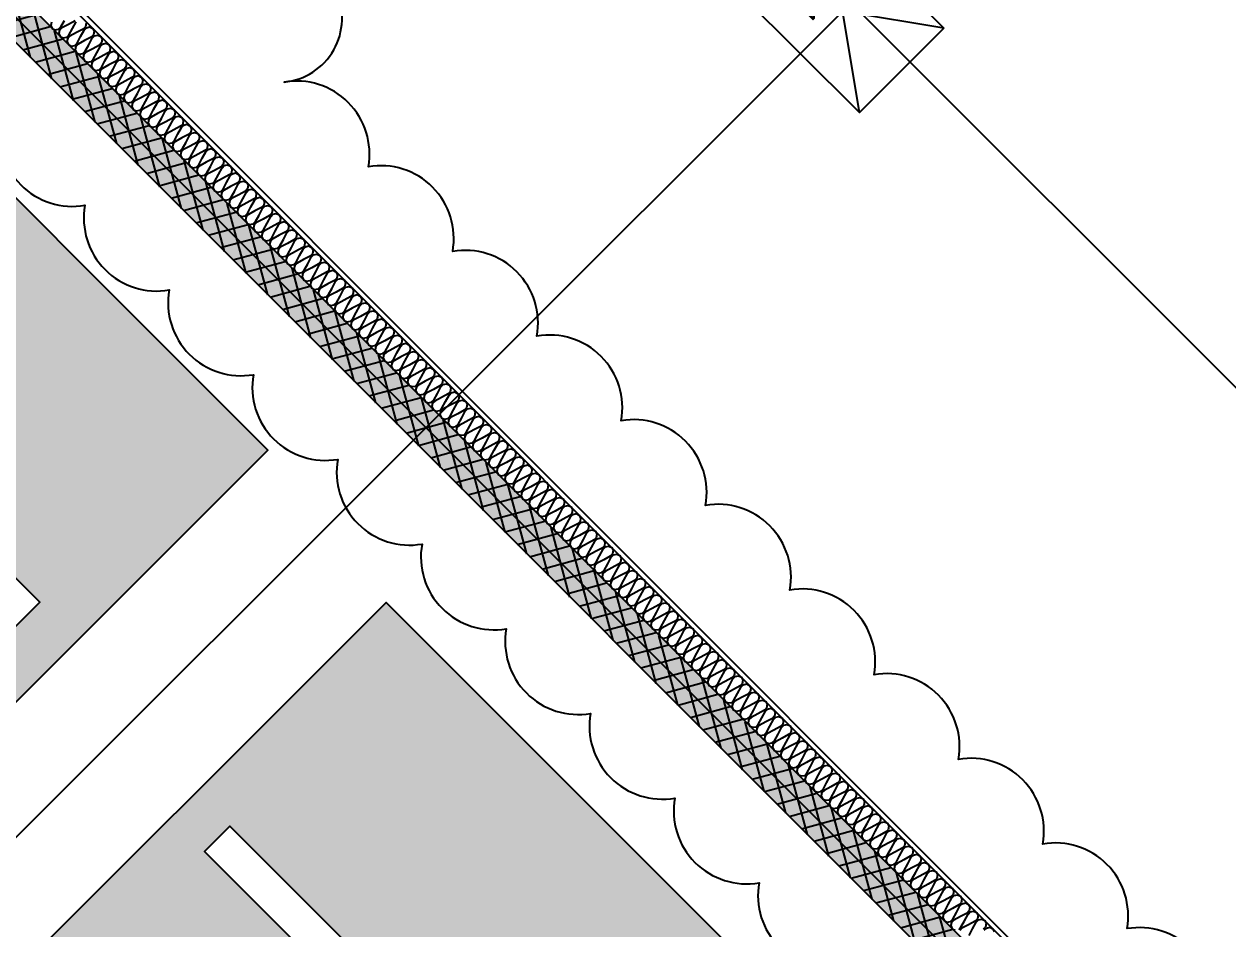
# Model space of a CAD drawing. Header units: millimetres. Extents: x -21000 to 567700, y 435000 to 850800.
# Drawn here: x 226627 to 231664, y 595307 to 599095 of the extents above; entities that cross this region are included whole.
import ezdxf
from ezdxf.xclip import XClip

# ---------------------------------------------------------------- set-up
doc = ezdxf.new("R2010")
doc.units = ezdxf.units.MM
doc.header["$LTSCALE"] = 700
doc.header["$XCLIPFRAME"] = 2
doc.linetypes.add('AB_Pbase$0$주차장기둥$0$CEN', pattern=[62, 60, -1, 0, -1])
doc.linetypes.add('HIDDEN', pattern=[9.525, 6.35, -3.175])
doc.layers.get('0').update_dxf_attribs({"color": 2})
doc.layers.get('Defpoints').update_dxf_attribs({"color": 171})
for name, color, linetype in [('AB_Pbase$0$AA-XXXX-CNTL', 1, 'Continuous'), ('AB_Pbase$0$ELE8', 8, 'Continuous'), ('AB_Pbase$0$FIN', 6, 'Continuous'), ('AB_Pbase$0$INS', 8, 'Continuous'), ('AB_Pbase$0$WAL', 3, 'Continuous'), ('AB_Pbase$0$경량벽체 세대창고 모듈', 4, 'HIDDEN'), ('AB_Pbase$0$주차-sol', 254, 'Continuous'), ('AB_Pbase$0$주차-일반', 9, 'Continuous'), ('AB_Pbase$0$주차-확장', 7, 'Continuous'), ('AB_Pbase$0$주차장기둥$0$CEN_P', 244, 'AB_Pbase$0$주차장기둥$0$CEN')]:
    doc.layers.add(name, color=color, linetype=linetype)
doc.layers.add('AB_Pbase$0$주차장기둥$0$DEFPOINT', color=247, linetype='Continuous', plot=False)
doc.styles.add('AB_Pbase$0$주차장기둥$0$맑은 고딕', font='')
doc.styles.get('AB_Pbase$0$주차장기둥$0$맑은 고딕').set_extended_font_data('Dotum')

# ---------------------------------------------------------------- blocks, each defined once
blk = doc.blocks.new('AB_Pbase$0$주차장기둥$0$cen 2bl 지하')
at = {"layer": 'AB_Pbase$0$주차장기둥$0$CEN_P', "color": 54}
for p, q in [((-61204.2, 83524.1), (-81015, 14504.8)), ((-130482.6, 82128.7), (39239.4, 33413))]:
    blk.add_line(p, q, dxfattribs=at)
blk = doc.blocks.new('AB_Pbase$0$주차장기둥$0$p기둥 5x7')
blk.add_lwpolyline([(-250, 350), (250, 350), (250, -350), (-250, -350)], close=True)
at = {"layer": 'AB_Pbase$0$주차장기둥$0$DEFPOINT'}
for p, q in [((250, 350), (-250, -350)), ((-250, 350), (250, -350))]:
    blk.add_line(p, q, dxfattribs=at)
at = {"layer": 'AB_Pbase$0$주차장기둥$0$DEFPOINT', "color": 6, "style": 'AB_Pbase$0$주차장기둥$0$맑은 고딕'}
for s, height, p in [('C1', 100, (-24.4, -160.2)), ('5x7', 50, (28.8, -258.5))]:
    blk.add_text(s, height=height, rotation=0, dxfattribs=at).set_placement(p)
blk = doc.blocks.new('AB_Pbase$0$주차장기둥')
for name, p, rotation in [('AB_Pbase$0$주차장기둥$0$cen 2bl 지하', (36991.8, -11666.7), 1.99999810188403), ('AB_Pbase$0$주차장기둥$0$p기둥 5x7', (-32055.9, 49776.3), 255.9848215677957)]:
    blk.add_blockref(name, p, dxfattribs=dict(rotation=rotation))
blk = doc.blocks.new('AB_Pbase$0$주차일반')
at = {"layer": 'AB_Pbase$0$주차-sol'}
h = blk.add_hatch(color=254, dxfattribs=at)
h.dxf.hatch_style = 1
h.paths.add_polyline_path([(0, 0), (-2300, 0), (-2300, -5000), (0, -5000)])
h.paths.add_polyline_path([(-200, -3725), (-200, -3875), (-950, -3875), (-950, -3725)], flags=16)
h.paths.add_polyline_path([(-1350, -3725), (-1350, -3875), (-2100, -3875), (-2100, -3725)], flags=16)
at = {"layer": 'AB_Pbase$0$주차-일반', "color": 6}
for points in [[(0, 0), (0, -5000), (-2300, -5000), (-2300, 0)], [(-1350, -3875), (-1350, -3725), (-2100, -3725), (-2100, -3875)]]:
    blk.add_lwpolyline(points, close=True, dxfattribs=at)
blk = doc.blocks.new('AB_Pbase$0$주차확장')
at = {"layer": 'AB_Pbase$0$주차-sol'}
h = blk.add_hatch(color=252, dxfattribs=at)
h.paths.add_polyline_path([(1525, -3825), (2275, -3825), (2275, -3975), (1525, -3975)], flags=16)
edge = h.paths.add_edge_path()
edge.add_line((0, -5100), (2500, -5100))
edge.add_line((2500, -5100), (2500, 0))
edge.add_line((2500, 0), (0, 0))
edge.add_line((0, 0), (0, -5100))
h.paths.add_polyline_path([(225, -3975), (225, -3825), (975, -3825), (975, -3975)])
at = {"layer": 'AB_Pbase$0$주차-확장'}
blk.add_lwpolyline([(0, 0), (0, -5100), (2500, -5100), (2500, 0)], close=True, dxfattribs=at)
at = {"layer": 'AB_Pbase$0$주차-확장', "ltscale": 600}
blk.add_lwpolyline([(1525, -3975), (1525, -3825), (2275, -3825), (2275, -3975)], close=True, dxfattribs=at)
blk = doc.blocks.new('AB_Pbase$0$pppaaa_1_1')
at = {"layer": 'AB_Pbase$0$주차-일반', "xscale": -1, "rotation": 134.9848194166802}
blk.add_blockref('AB_Pbase$0$주차일반', (226231.5, 591512.5), dxfattribs=at)
at = {"layer": 'AB_Pbase$0$주차-확장', "xscale": -1, "rotation": 134.9848194166802}
blk.add_blockref('AB_Pbase$0$주차확장', (222272.7, 595473.3), dxfattribs=at)
blk = doc.blocks.new('AB_Pbase')
at = {"layer": 'AB_Pbase$0$ELE8'}
h = blk.add_hatch(dxfattribs=at)
h.set_pattern_fill('NET', color=256, scale=20, angle=15.182184)
h.paths.add_polyline_path([(242568.3, 621077.2), (244588.7, 619957.3), (244661.4, 620088.5), (242509.8, 621281.1), (235027.7, 607783.1), (226424.5, 599184.4), (258210.1, 567381.9), (260268.4, 566241), (260341.1, 566372.2), (258301.3, 567502.9), (226636.7, 599184.4), (235148.7, 607691.9)])
h.paths.add_polyline_path([(247382.1, 630071), (247513.3, 629998.3), (244996.1, 625456.7), (246272.9, 624749), (245110.6, 622652.1), (244979.4, 622724.8), (246069, 624690.5), (244792, 625398.3)])
h.paths.add_polyline_path([(247988.2, 631164.3), (247876.7, 630963.1), (248007.8, 630890.4), (248119.4, 631091.6)])
h.paths.add_polyline_path([(255793.4, 631519.8), (255866.2, 631650.9), (250046.2, 634877.1), (248482.7, 632056.4), (248613.9, 631983.7), (250104.6, 634673.1)])
at = {"layer": 'AB_Pbase$0$경량벽체 세대창고 모듈'}
h = blk.add_hatch(dxfattribs=at)
h.set_pattern_fill('격자1', color=256)
h.set_pattern_definition([(360, (0, 0), (0, 1), []), (90, (0, 0), (-1, -1e-16), [])])
h.paths.add_polyline_path([(242568.3, 621077.2), (242641, 621208.4), (242509.8, 621281.1), (235027.7, 607783.1), (226424.5, 599184.4), (258210.1, 567381.9), (260268.4, 566241), (260341.1, 566372.2), (258301.3, 567502.9), (226636.7, 599184.4), (235148.7, 607691.9)])
h.paths.add_polyline_path([(247382.1, 630071), (247513.3, 629998.3), (244996.1, 625456.7), (246272.9, 624749), (245110.6, 622652.1), (244979.4, 622724.8), (246069, 624690.5), (244792, 625398.3)])
h.paths.add_polyline_path([(247988.2, 631164.3), (247876.7, 630963.1), (248007.8, 630890.4), (248119.4, 631091.6)])
h.paths.add_polyline_path([(255793.4, 631519.8), (255866.2, 631650.9), (250046.2, 634877.1), (248482.7, 632056.4), (248613.9, 631983.7), (250104.6, 634673.1)])
at = {"layer": 'AB_Pbase$0$AA-XXXX-CNTL'}
blk.add_line((263204.2, 562491.4), (221582.1, 604135.4), dxfattribs=at)
at = {"layer": 'AB_Pbase$0$FIN'}
for p, q in [((232550.1, 593437.5), (226806.4, 599184.3)), ((232564.2, 593451.7), (226834.6, 599184.3))]:
    blk.add_line(p, q, dxfattribs=at)
at = {"layer": 'AB_Pbase$0$INS'}
for points in [[(226741.9, 599102.8), (226738.5, 599089.2), (226744.4, 599076.5), (226757.2, 599070.6), (226771.6, 599073.1), (226780.9, 599082.4), (226795.8, 599110)], [(226840.3, 599107.9), (226812.8, 599093), (226785.2, 599078.2), (226775.8, 599068.9), (226772.4, 599055.3), (226778.4, 599042.6), (226791.1, 599036.6), (226805.5, 599039.2), (226814.9, 599048.5), (226829.7, 599076.1), (226844.6, 599103.6)], [(226886.2, 599097.7), (226883.6, 599083.3), (226874.3, 599073.9), (226846.7, 599059.1), (226819.1, 599044.2), (226809.8, 599034.9), (226806.4, 599021.3), (226812.3, 599008.6), (226825, 599002.7), (226839.5, 599005.2), (226848.8, 599014.5), (226863.7, 599042.1), (226878.5, 599069.7), (226887.8, 599079), (226901.4, 599082.4), (226914.2, 599076.5), (226920.1, 599063.7), (226917.5, 599049.3), (226908.2, 599040), (226880.6, 599025.1), (226853, 599010.3), (226843.7, 599001), (226840.3, 598987.4), (226846.2, 598974.7), (226859, 598968.7), (226873.4, 598971.3), (226882.7, 598980.6), (226897.6, 599008.2), (226912.4, 599035.7), (226921.8, 599045.1), (226935.4, 599048.5), (226948.1, 599042.5), (226954, 599029.8), (226951.5, 599015.4), (226942.1, 599006), (226914.6, 598991.2), (226887, 598976.3), (226877.6, 598967), (226874.2, 598953.4), (226880.2, 598940.7), (226892.9, 598934.8), (226907.3, 598937.3), (226916.7, 598946.6), (226931.5, 598974.2), (226946.4, 599001.8), (226955.7, 599011.1), (226969.3, 599014.5), (226982, 599008.6), (226988, 598995.8), (226985.4, 598981.4), (226976.1, 598972.1), (226948.5, 598957.2), (226920.9, 598942.4), (226911.6, 598933.1), (226908.2, 598919.5), (226914.1, 598906.8), (226926.8, 598900.8), (226941.3, 598903.4), (226950.6, 598912.7), (226965.5, 598940.3), (226980.3, 598967.8), (226989.6, 598977.2), (227003.2, 598980.6), (227015.9, 598974.6), (227021.9, 598961.9), (227019.3, 598947.5), (227010, 598938.1), (226982.4, 598923.3), (226954.8, 598908.4), (226945.5, 598899.1), (226942.1, 598885.5), (226948, 598872.8), (226960.8, 598866.9), (226975.2, 598869.4), (226984.5, 598878.7), (226999.4, 598906.3), (227014.2, 598933.9), (227023.6, 598943.2), (227037.2, 598946.6), (227049.9, 598940.7), (227055.8, 598927.9), (227053.3, 598913.5), (227043.9, 598904.2), (227016.4, 598889.3), (226988.8, 598874.5), (226979.4, 598865.2), (226976, 598851.6), (226982, 598838.9), (226994.7, 598832.9), (227009.1, 598835.5), (227018.5, 598844.8), (227033.3, 598872.4), (227048.2, 598899.9), (227057.5, 598909.3), (227071.1, 598912.7), (227083.8, 598906.7), (227089.7, 598894), (227087.2, 598879.6), (227077.9, 598870.2), (227050.3, 598855.4), (227022.7, 598840.5), (227013.4, 598831.2), (227010, 598817.6), (227015.9, 598804.9), (227028.6, 598799), (227043.1, 598801.5), (227052.4, 598810.8), (227067.2, 598838.4), (227082.1, 598866), (227091.4, 598875.3), (227105, 598878.7), (227117.7, 598872.8), (227123.7, 598860), (227121.1, 598845.6), (227111.8, 598836.3), (227084.2, 598821.4), (227056.6, 598806.6), (227047.3, 598797.3), (227043.9, 598783.7), (227049.8, 598771), (227062.6, 598765), (227077, 598767.6), (227086.3, 598776.9), (227101.2, 598804.5), (227116, 598832), (227125.4, 598841.4), (227139, 598844.8), (227151.7, 598838.8), (227157.6, 598826.1), (227155.1, 598811.7), (227145.7, 598802.3), (227118.1, 598787.5), (227090.6, 598772.6), (227081.2, 598763.3), (227077.8, 598749.7), (227083.8, 598737), (227096.5, 598731.1), (227110.9, 598733.6), (227120.3, 598742.9), (227135.1, 598770.5), (227150, 598798.1), (227159.3, 598807.4), (227172.9, 598810.8), (227185.6, 598804.9), (227191.5, 598792.1), (227189, 598777.7), (227179.7, 598768.4), (227152.1, 598753.5), (227124.5, 598738.7), (227115.2, 598729.4), (227111.8, 598715.8), (227117.7, 598703.1), (227130.4, 598697.1), (227144.9, 598699.7), (227154.2, 598709), (227169, 598736.6), (227183.9, 598764.1), (227193.2, 598773.5), (227206.8, 598776.9), (227219.5, 598770.9), (227225.5, 598758.2), (227222.9, 598743.8), (227213.6, 598734.4), (227186, 598719.6), (227158.4, 598704.7), (227149.1, 598695.4), (227145.7, 598681.8), (227151.6, 598669.1), (227164.4, 598663.2), (227178.8, 598665.7), (227188.1, 598675), (227203, 598702.6), (227217.8, 598730.2), (227227.2, 598739.5), (227240.7, 598742.9), (227253.5, 598737), (227259.4, 598724.2), (227256.9, 598709.8), (227247.5, 598700.5), (227219.9, 598685.6), (227192.4, 598670.8), (227183, 598661.5), (227179.6, 598647.9), (227185.6, 598635.2), (227198.3, 598629.2), (227212.7, 598631.8), (227222.1, 598641.1), (227236.9, 598668.7), (227251.8, 598696.2), (227261.1, 598705.6), (227274.7, 598709), (227287.4, 598703), (227293.3, 598690.3), (227290.8, 598675.9), (227281.5, 598666.5), (227253.9, 598651.7), (227226.3, 598636.8), (227217, 598627.5), (227213.6, 598613.9), (227219.5, 598601.2), (227232.2, 598595.3), (227246.6, 598597.8), (227256, 598607.1), (227270.8, 598634.7), (227285.7, 598662.3), (227295, 598671.6), (227308.6, 598675), (227321.3, 598669.1), (227327.3, 598656.3), (227324.7, 598641.9), (227315.4, 598632.6), (227287.8, 598617.7), (227260.2, 598602.9), (227250.9, 598593.6), (227247.5, 598580), (227253.4, 598567.3), (227266.2, 598561.3), (227280.6, 598563.9), (227289.9, 598573.2), (227304.8, 598600.8), (227319.6, 598628.3), (227329, 598637.7), (227342.5, 598641.1), (227355.3, 598635.1), (227361.2, 598622.4), (227358.7, 598608), (227349.3, 598598.6), (227321.7, 598583.8), (227294.2, 598568.9), (227284.8, 598559.6), (227281.4, 598546), (227287.4, 598533.3), (227300.1, 598527.4), (227314.5, 598529.9), (227323.8, 598539.2), (227338.7, 598566.8), (227353.6, 598594.4), (227362.9, 598603.7), (227376.5, 598607.1), (227389.2, 598601.2), (227395.1, 598588.4), (227392.6, 598574), (227383.3, 598564.7), (227355.7, 598549.8), (227328.1, 598535), (227318.8, 598525.7), (227315.4, 598512.1), (227321.3, 598499.4), (227334, 598493.4), (227348.4, 598496), (227357.8, 598505.3), (227372.6, 598532.9), (227387.5, 598560.4), (227396.8, 598569.8), (227410.4, 598573.2), (227423.1, 598567.2), (227429.1, 598554.5), (227426.5, 598540.1), (227417.2, 598530.7), (227389.6, 598515.9), (227362, 598501), (227352.7, 598491.7), (227349.3, 598478.1), (227355.2, 598465.4), (227368, 598459.5), (227382.4, 598462), (227391.7, 598471.3), (227406.6, 598498.9), (227421.4, 598526.5), (227430.8, 598535.8), (227444.3, 598539.2), (227457.1, 598533.3), (227463, 598520.5), (227460.5, 598506.1), (227451.1, 598496.8), (227423.5, 598481.9), (227396, 598467.1), (227386.6, 598457.8), (227383.2, 598444.2), (227389.2, 598431.5), (227401.9, 598425.5), (227416.3, 598428.1), (227425.6, 598437.4), (227440.5, 598465), (227455.4, 598492.5), (227464.7, 598501.9), (227478.3, 598505.3), (227491, 598499.3), (227496.9, 598486.6), (227494.4, 598472.2), (227485, 598462.8), (227457.5, 598448), (227429.9, 598433.1), (227420.6, 598423.8), (227417.2, 598410.2), (227423.1, 598397.5), (227435.8, 598391.6), (227450.2, 598394.1), (227459.6, 598403.4), (227474.4, 598431), (227489.3, 598458.6), (227498.6, 598467.9), (227512.2, 598471.3), (227524.9, 598465.4), (227530.9, 598452.6), (227528.3, 598438.2), (227519, 598428.9), (227491.4, 598414), (227463.8, 598399.2), (227454.5, 598389.9), (227451.1, 598376.3), (227457, 598363.6), (227469.7, 598357.6), (227484.2, 598360.2), (227493.5, 598369.5), (227508.4, 598397.1), (227523.2, 598424.6), (227532.6, 598434), (227546.1, 598437.4), (227558.9, 598431.4), (227564.8, 598418.7), (227562.2, 598404.3), (227552.9, 598394.9), (227525.3, 598380.1), (227497.8, 598365.2), (227488.4, 598355.9), (227485, 598342.3), (227491, 598329.6), (227503.7, 598323.7), (227518.1, 598326.2), (227527.4, 598335.5), (227542.3, 598363.1), (227557.2, 598390.7), (227566.5, 598400), (227580.1, 598403.4), (227592.8, 598397.5), (227598.7, 598384.7), (227596.2, 598370.3), (227586.8, 598361), (227559.3, 598346.1), (227531.7, 598331.3), (227522.3, 598322), (227518.9, 598308.4), (227524.9, 598295.7), (227537.6, 598289.7), (227552, 598292.3), (227561.4, 598301.6), (227576.2, 598329.2), (227591.1, 598356.7), (227600.4, 598366.1), (227614, 598369.5), (227626.7, 598363.5), (227632.7, 598350.8), (227630.1, 598336.4), (227620.8, 598327), (227593.2, 598312.2), (227565.6, 598297.3), (227556.3, 598288), (227552.9, 598274.4), (227558.8, 598261.7), (227571.5, 598255.8), (227586, 598258.3), (227595.3, 598267.6), (227610.2, 598295.2), (227625, 598322.8), (227634.4, 598332.1), (227647.9, 598335.5), (227660.7, 598329.6), (227666.6, 598316.8), (227664, 598302.4), (227654.7, 598293.1), (227627.1, 598278.2), (227599.5, 598263.4), (227590.2, 598254.1), (227586.8, 598240.5), (227592.8, 598227.8), (227605.5, 598221.8), (227619.9, 598224.4), (227629.2, 598233.7), (227644.1, 598261.3), (227659, 598288.8), (227668.3, 598298.2), (227681.9, 598301.6), (227694.6, 598295.6), (227700.5, 598282.9), (227698, 598268.5), (227688.6, 598259.1), (227661.1, 598244.3), (227633.5, 598229.4), (227624.1, 598220.1), (227620.7, 598206.5), (227626.7, 598193.8), (227639.4, 598187.9), (227653.8, 598190.4), (227663.2, 598199.7), (227678, 598227.3), (227692.9, 598254.9), (227702.2, 598264.2), (227715.8, 598267.6), (227728.5, 598261.7), (227734.5, 598248.9), (227731.9, 598234.5), (227722.6, 598225.2), (227695, 598210.3), (227667.4, 598195.5), (227658.1, 598186.2), (227654.7, 598172.6), (227660.6, 598159.9), (227673.3, 598153.9), (227687.8, 598156.5), (227697.1, 598165.8), (227712, 598193.4), (227726.8, 598220.9), (227736.2, 598230.3), (227749.7, 598233.6), (227762.5, 598227.7), (227768.4, 598215), (227765.8, 598200.6), (227756.5, 598191.2), (227728.9, 598176.4), (227701.3, 598161.5), (227692, 598152.2), (227688.6, 598138.6), (227694.5, 598125.9), (227707.3, 598120), (227721.7, 598122.5), (227731, 598131.8), (227745.9, 598159.4), (227760.7, 598187), (227770.1, 598196.3), (227783.7, 598199.7), (227796.4, 598193.8), (227802.3, 598181), (227799.8, 598166.6), (227790.4, 598157.3), (227762.9, 598142.4), (227735.3, 598127.6), (227725.9, 598118.3), (227722.5, 598104.7), (227728.5, 598092), (227741.2, 598086), (227755.6, 598088.6), (227765, 598097.9), (227779.8, 598125.5), (227794.7, 598153), (227804, 598162.4), (227817.6, 598165.7), (227830.3, 598159.8), (227836.3, 598147.1), (227833.7, 598132.7), (227824.4, 598123.3), (227796.8, 598108.5), (227769.2, 598093.6), (227759.9, 598084.3), (227756.5, 598070.7), (227762.4, 598058), (227775.1, 598052.1), (227789.6, 598054.6), (227798.9, 598063.9), (227813.8, 598091.5), (227828.6, 598119.1), (227837.9, 598128.4), (227851.5, 598131.8), (227864.3, 598125.9), (227870.2, 598113.1), (227867.6, 598098.7), (227858.3, 598089.4), (227830.7, 598074.5), (227803.1, 598059.7), (227793.8, 598050.4), (227790.4, 598036.8), (227796.3, 598024.1), (227809.1, 598018.1), (227823.5, 598020.6), (227832.8, 598030), (227847.7, 598057.6), (227862.5, 598085.1), (227871.9, 598094.5), (227885.5, 598097.8), (227898.2, 598091.9), (227904.1, 598079.2), (227901.6, 598064.8), (227892.2, 598055.4), (227864.7, 598040.6), (227837.1, 598025.7), (227827.7, 598016.4), (227824.3, 598002.8), (227830.3, 597990.1), (227843, 597984.2), (227857.4, 597986.7), (227866.8, 597996), (227881.6, 598023.6), (227896.5, 598051.2), (227905.8, 598060.5), (227919.4, 598063.9), (227932.1, 598058), (227938.1, 598045.2), (227935.5, 598030.8), (227926.2, 598021.5), (227898.6, 598006.6), (227871, 597991.8), (227861.7, 597982.5), (227858.3, 597968.9), (227864.2, 597956.2), (227876.9, 597950.2), (227891.4, 597952.7), (227900.7, 597962.1), (227915.6, 597989.7), (227930.4, 598017.2), (227939.7, 598026.6), (227953.3, 598029.9), (227966, 598024), (227972, 598011.3), (227969.4, 597996.9), (227960.1, 597987.5), (227932.5, 597972.7), (227904.9, 597957.8), (227895.6, 597948.5), (227892.2, 597934.9), (227898.1, 597922.2), (227910.9, 597916.3), (227925.3, 597918.8), (227934.6, 597928.1), (227949.5, 597955.7), (227964.3, 597983.3), (227973.7, 597992.6), (227987.3, 597996), (228000, 597990.1), (228005.9, 597977.3), (228003.4, 597962.9), (227994, 597953.6), (227966.5, 597938.7), (227938.9, 597923.9), (227929.5, 597914.6), (227926.1, 597901), (227932.1, 597888.3), (227944.8, 597882.3), (227959.2, 597884.8), (227968.6, 597894.2), (227983.4, 597921.8), (227998.3, 597949.3), (228007.6, 597958.7), (228021.2, 597962), (228033.9, 597956.1), (228039.8, 597943.4), (228037.3, 597929), (228028, 597919.6), (228000.4, 597904.8), (227972.8, 597889.9), (227963.5, 597880.6), (227960.1, 597867), (227966, 597854.3), (227978.7, 597848.4), (227993.2, 597850.9), (228002.5, 597860.2), (228017.3, 597887.8), (228032.2, 597915.4), (228041.5, 597924.7), (228055.1, 597928.1), (228067.8, 597922.2), (228073.8, 597909.4), (228071.2, 597895), (228061.9, 597885.7), (228034.3, 597870.8), (228006.7, 597856), (227997.4, 597846.7), (227994, 597833.1), (227999.9, 597820.4), (228012.7, 597814.4), (228027.1, 597816.9), (228036.4, 597826.3), (228051.3, 597853.9), (228066.1, 597881.4), (228075.5, 597890.8), (228089.1, 597894.1), (228101.8, 597888.2), (228107.7, 597875.5), (228105.2, 597861.1), (228095.8, 597851.7), (228068.2, 597836.9), (228040.7, 597822), (228031.3, 597812.7), (228027.9, 597799.1), (228033.9, 597786.4), (228046.6, 597780.5), (228061, 597783), (228070.4, 597792.3), (228085.2, 597819.9), (228100.1, 597847.5), (228109.4, 597856.8), (228123, 597860.2), (228135.7, 597854.3), (228141.6, 597841.5), (228139.1, 597827.1), (228129.8, 597817.8), (228102.2, 597802.9), (228074.6, 597788.1), (228065.3, 597778.8), (228061.9, 597765.2), (228067.8, 597752.5), (228080.5, 597746.5), (228095, 597749), (228104.3, 597758.4), (228119.1, 597786), (228134, 597813.5), (228143.3, 597822.9), (228156.9, 597826.2), (228169.6, 597820.3), (228175.6, 597807.6), (228173, 597793.2), (228163.7, 597783.8), (228136.1, 597769), (228108.5, 597754.1), (228099.2, 597744.8), (228095.8, 597731.2), (228101.7, 597718.5), (228114.5, 597712.6), (228128.9, 597715.1), (228138.2, 597724.4), (228153.1, 597752), (228167.9, 597779.6), (228177.3, 597788.9), (228190.8, 597792.3), (228203.6, 597786.4), (228209.5, 597773.6), (228207, 597759.2), (228197.6, 597749.9), (228170, 597735), (228142.5, 597720.2), (228133.1, 597710.9), (228129.7, 597697.3), (228135.7, 597684.5), (228148.4, 597678.6), (228162.8, 597681.1), (228172.2, 597690.5), (228187, 597718.1), (228201.9, 597745.6), (228211.2, 597755), (228224.8, 597758.3), (228237.5, 597752.4), (228243.4, 597739.7), (228240.9, 597725.3), (228231.6, 597715.9), (228204, 597701.1), (228176.4, 597686.2), (228167.1, 597676.9), (228163.7, 597663.3), (228169.6, 597650.6), (228182.3, 597644.7), (228196.7, 597647.2), (228206.1, 597656.5), (228220.9, 597684.1), (228235.8, 597711.7), (228245.1, 597721), (228258.7, 597724.4), (228271.4, 597718.5), (228277.4, 597705.7), (228274.8, 597691.3), (228265.5, 597682), (228237.9, 597667.1), (228210.3, 597652.3), (228201, 597643), (228197.6, 597629.4), (228203.5, 597616.6), (228216.3, 597610.7), (228230.7, 597613.2), (228240, 597622.6), (228254.9, 597650.2), (228269.7, 597677.7), (228279.1, 597687.1), (228292.6, 597690.4), (228305.4, 597684.5), (228311.3, 597671.8), (228308.8, 597657.4), (228299.4, 597648), (228271.8, 597633.2), (228244.3, 597618.3), (228234.9, 597609), (228231.5, 597595.4), (228237.5, 597582.7), (228250.2, 597576.8), (228264.6, 597579.3), (228273.9, 597588.6), (228288.8, 597616.2), (228303.7, 597643.8), (228313, 597653.1), (228326.6, 597656.5), (228339.3, 597650.6), (228345.2, 597637.8), (228342.7, 597623.4), (228333.4, 597614.1), (228305.8, 597599.2), (228278.2, 597584.4), (228268.9, 597575.1), (228265.5, 597561.5), (228271.4, 597548.7), (228284.1, 597542.8), (228298.5, 597545.3), (228307.9, 597554.7), (228322.7, 597582.3), (228337.6, 597609.8), (228346.9, 597619.2), (228360.5, 597622.5), (228373.2, 597616.6), (228379.2, 597603.9), (228376.6, 597589.5), (228367.3, 597580.1), (228339.7, 597565.3), (228312.1, 597550.4), (228302.8, 597541.1), (228299.4, 597527.5), (228305.3, 597514.8), (228318.1, 597508.9), (228332.5, 597511.4), (228341.8, 597520.7), (228356.7, 597548.3), (228371.5, 597575.9), (228380.9, 597585.2), (228394.4, 597588.6), (228407.2, 597582.7), (228413.1, 597569.9), (228410.6, 597555.5), (228401.2, 597546.2), (228373.6, 597531.3), (228346.1, 597516.5), (228336.7, 597507.2), (228333.3, 597493.6), (228339.3, 597480.8), (228352, 597474.9), (228366.4, 597477.4), (228375.7, 597486.8), (228390.6, 597514.4), (228405.5, 597541.9), (228414.8, 597551.3), (228428.4, 597554.6), (228441.1, 597548.7), (228447, 597536), (228444.5, 597521.6), (228435.1, 597512.2), (228407.6, 597497.4), (228380, 597482.5), (228370.7, 597473.2), (228367.3, 597459.6), (228373.2, 597446.9), (228385.9, 597441), (228400.3, 597443.5), (228409.7, 597452.8), (228424.5, 597480.4), (228439.4, 597508), (228448.7, 597517.3), (228462.3, 597520.7), (228475, 597514.8), (228481, 597502), (228478.4, 597487.6), (228469.1, 597478.3), (228441.5, 597463.4), (228413.9, 597448.6), (228404.6, 597439.3), (228401.2, 597425.7), (228407.1, 597412.9), (228419.8, 597407), (228434.3, 597409.5), (228443.6, 597418.9), (228458.5, 597446.5), (228473.3, 597474), (228482.7, 597483.4), (228496.2, 597486.7), (228509, 597480.8), (228514.9, 597468.1), (228512.3, 597453.7), (228503, 597444.3), (228475.4, 597429.5), (228447.9, 597414.6), (228438.5, 597405.3), (228435.1, 597391.7), (228441.1, 597379), (228453.8, 597373.1), (228468.2, 597375.6), (228477.5, 597384.9), (228492.4, 597412.5), (228507.3, 597440.1), (228516.6, 597449.4), (228530.2, 597452.8), (228542.9, 597446.9), (228548.8, 597434.1), (228546.3, 597419.7), (228536.9, 597410.4), (228509.4, 597395.5), (228481.8, 597380.7), (228472.4, 597371.4), (228469, 597357.8), (228475, 597345), (228487.7, 597339.1), (228502.1, 597341.6), (228511.5, 597351), (228526.3, 597378.6), (228541.2, 597406.1), (228550.5, 597415.5), (228564.1, 597418.8), (228576.8, 597412.9), (228582.8, 597400.2), (228580.2, 597385.8), (228570.9, 597376.4), (228543.3, 597361.6), (228515.7, 597346.7), (228506.4, 597337.4), (228503, 597323.8), (228508.9, 597311.1), (228521.6, 597305.2), (228536.1, 597307.7), (228545.4, 597317), (228560.3, 597344.6), (228575.1, 597372.2), (228584.5, 597381.5), (228598, 597384.9), (228610.8, 597379), (228616.7, 597366.2), (228614.1, 597351.8), (228604.8, 597342.5), (228577.2, 597327.6), (228549.6, 597312.8), (228540.3, 597303.5), (228536.9, 597289.9), (228542.8, 597277.1), (228555.6, 597271.2), (228570, 597273.7), (228579.3, 597283.1), (228594.2, 597310.7), (228609.1, 597338.2), (228618.4, 597347.6), (228632, 597350.9), (228644.7, 597345), (228650.6, 597332.3), (228648.1, 597317.9), (228638.7, 597308.5), (228611.2, 597293.7), (228583.6, 597278.8), (228574.2, 597269.5), (228570.8, 597255.9), (228576.8, 597243.2), (228589.5, 597237.3), (228603.9, 597239.8), (228613.3, 597249.1), (228628.1, 597276.7), (228643, 597304.3), (228652.3, 597313.6), (228665.9, 597317), (228678.6, 597311.1), (228684.6, 597298.3), (228682, 597283.9), (228672.7, 597274.6), (228645.1, 597259.7), (228617.5, 597244.9), (228608.2, 597235.6), (228604.8, 597222), (228610.7, 597209.2), (228623.4, 597203.3), (228637.9, 597205.8), (228647.2, 597215.2), (228662.1, 597242.8), (228676.9, 597270.3), (228686.3, 597279.7), (228699.8, 597283), (228712.6, 597277.1), (228718.5, 597264.4), (228715.9, 597249.9), (228706.6, 597240.6), (228679, 597225.8), (228651.4, 597210.9), (228642.1, 597201.6), (228638.7, 597188), (228644.6, 597175.3), (228657.4, 597169.4), (228671.8, 597171.9), (228681.1, 597181.2), (228696, 597208.8), (228710.8, 597236.4), (228720.2, 597245.7), (228733.8, 597249.1), (228746.5, 597243.2), (228752.4, 597230.4), (228749.9, 597216), (228740.5, 597206.7), (228713, 597191.8), (228685.4, 597177), (228676, 597167.7), (228672.6, 597154.1), (228678.6, 597141.3), (228691.3, 597135.4), (228705.7, 597137.9), (228715.1, 597147.3), (228729.9, 597174.9), (228744.8, 597202.4), (228754.1, 597211.8), (228767.7, 597215.1), (228780.4, 597209.2), (228786.4, 597196.5), (228783.8, 597182), (228774.5, 597172.7), (228746.9, 597157.9), (228719.3, 597143), (228710, 597133.7), (228706.6, 597120.1), (228712.5, 597107.4), (228725.2, 597101.5), (228739.7, 597104), (228749, 597113.3), (228763.9, 597140.9), (228778.7, 597168.5), (228788, 597177.8), (228801.6, 597181.2), (228814.4, 597175.3), (228820.3, 597162.5), (228817.7, 597148.1), (228808.4, 597138.8), (228780.8, 597123.9), (228753.2, 597109.1), (228743.9, 597099.8), (228740.5, 597086.2), (228746.4, 597073.4), (228759.2, 597067.5), (228773.6, 597070), (228782.9, 597079.4), (228797.8, 597107), (228812.6, 597134.5), (228822, 597143.9), (228835.6, 597147.2), (228848.3, 597141.3), (228854.2, 597128.6), (228851.7, 597114.1), (228842.3, 597104.8), (228814.8, 597090), (228787.2, 597075.1), (228777.8, 597065.8), (228774.4, 597052.2), (228780.4, 597039.5), (228793.1, 597033.6), (228807.5, 597036.1), (228816.9, 597045.4), (228831.7, 597073), (228846.6, 597100.6), (228855.9, 597109.9), (228869.5, 597113.3), (228882.2, 597107.4), (228888.2, 597094.6), (228885.6, 597080.2), (228876.3, 597070.9), (228848.7, 597056), (228821.1, 597041.2), (228811.8, 597031.9), (228808.4, 597018.3), (228814.3, 597005.5), (228827, 596999.6), (228841.5, 597002.1), (228850.8, 597011.5), (228865.7, 597039.1), (228880.5, 597066.6), (228889.8, 597076), (228903.4, 597079.3), (228916.1, 597073.4), (228922.1, 597060.7), (228919.5, 597046.2), (228910.2, 597036.9), (228882.6, 597022.1), (228855, 597007.2), (228845.7, 596997.9), (228842.3, 596984.3), (228848.2, 596971.6), (228861, 596965.7), (228875.4, 596968.2), (228884.7, 596977.5), (228899.6, 597005.1), (228914.4, 597032.7), (228923.8, 597042), (228937.4, 597045.4), (228950.1, 597039.5), (228956, 597026.7), (228953.5, 597012.3), (228944.1, 597003), (228916.5, 596988.1), (228889, 596973.3), (228879.6, 596964), (228876.2, 596950.4), (228882.2, 596937.6), (228894.9, 596931.7), (228909.3, 596934.2), (228918.7, 596943.6), (228933.5, 596971.2), (228948.4, 596998.7), (228957.7, 597008.1), (228971.3, 597011.4), (228984, 597005.5), (228989.9, 596992.8), (228987.4, 596978.3), (228978.1, 596969), (228950.5, 596954.2), (228922.9, 596939.3), (228913.6, 596930), (228910.2, 596916.4), (228916.1, 596903.7), (228928.8, 596897.8), (228943.3, 596900.3), (228952.6, 596909.6), (228967.4, 596937.2), (228982.3, 596964.8), (228991.6, 596974.1), (229005.2, 596977.5), (229017.9, 596971.6), (229023.9, 596958.8), (229021.3, 596944.4), (229012, 596935.1), (228984.4, 596920.2), (228956.8, 596905.4), (228947.5, 596896.1), (228944.1, 596882.5), (228950, 596869.7), (228962.8, 596863.8), (228977.2, 596866.3), (228986.5, 596875.7), (229001.4, 596903.3), (229016.2, 596930.8), (229025.6, 596940.2), (229039.2, 596943.5), (229051.9, 596937.6), (229057.8, 596924.9), (229055.3, 596910.4), (229045.9, 596901.1), (229018.3, 596886.3), (228990.8, 596871.4), (228981.4, 596862.1), (228978, 596848.5), (228984, 596835.8), (228996.7, 596829.9), (229011.1, 596832.4), (229020.5, 596841.7), (229035.3, 596869.3), (229050.2, 596896.9), (229059.5, 596906.2), (229073.1, 596909.6), (229085.8, 596903.7), (229091.7, 596890.9), (229089.2, 596876.5), (229079.9, 596867.2), (229052.3, 596852.3), (229024.7, 596837.5), (229015.4, 596828.2), (229012, 596814.6), (229017.9, 596801.8), (229030.6, 596795.9), (229045.1, 596798.4), (229054.4, 596807.8), (229069.2, 596835.4), (229084.1, 596862.9), (229093.4, 596872.3), (229107, 596875.6), (229119.7, 596869.7), (229125.7, 596857), (229123.1, 596842.5), (229113.8, 596833.2), (229086.2, 596818.4), (229058.6, 596803.5), (229049.3, 596794.2), (229045.9, 596780.6), (229051.8, 596767.9), (229064.6, 596762), (229079, 596764.5), (229088.3, 596773.8), (229103.2, 596801.4), (229118, 596829), (229127.4, 596838.3), (229140.9, 596841.7), (229153.7, 596835.8), (229159.6, 596823), (229157.1, 596808.6), (229147.7, 596799.3), (229120.1, 596784.4), (229092.6, 596769.6), (229083.2, 596760.3), (229079.8, 596746.7), (229085.8, 596733.9), (229098.5, 596728), (229112.9, 596730.5), (229122.3, 596739.9), (229137.1, 596767.4), (229152, 596795), (229161.3, 596804.4), (229174.9, 596807.7), (229187.6, 596801.8), (229193.5, 596789.1), (229191, 596774.6), (229181.7, 596765.3), (229154.1, 596750.5), (229126.5, 596735.6), (229117.2, 596726.3), (229113.8, 596712.7), (229119.7, 596700), (229132.4, 596694.1), (229146.8, 596696.6), (229156.2, 596705.9), (229171, 596733.5), (229185.9, 596761.1), (229195.2, 596770.4), (229208.8, 596773.8), (229221.5, 596767.9), (229227.5, 596755.1), (229224.9, 596740.7), (229215.6, 596731.4), (229188, 596716.5), (229160.4, 596701.7), (229151.1, 596692.4), (229147.7, 596678.8), (229153.6, 596666), (229166.4, 596660.1), (229180.8, 596662.6), (229190.1, 596672), (229205, 596699.5), (229219.8, 596727.1), (229229.2, 596736.5), (229242.7, 596739.8), (229255.5, 596733.9), (229261.4, 596721.2), (229258.9, 596706.7), (229249.5, 596697.4), (229221.9, 596682.6), (229194.4, 596667.7), (229185, 596658.4), (229181.6, 596644.8), (229187.6, 596632.1), (229200.3, 596626.2), (229214.7, 596628.7), (229224, 596638), (229238.9, 596665.6), (229253.8, 596693.2), (229263.1, 596702.5), (229276.7, 596705.9), (229289.4, 596700), (229295.3, 596687.2), (229292.8, 596672.8), (229283.5, 596663.5), (229255.9, 596648.6), (229228.3, 596633.8), (229219, 596624.5), (229215.6, 596610.9), (229221.5, 596598.1), (229234.2, 596592.2), (229248.6, 596594.7), (229258, 596604.1), (229272.8, 596631.6), (229287.7, 596659.2), (229297, 596668.6), (229310.6, 596671.9), (229323.3, 596666), (229329.3, 596653.3), (229326.7, 596638.8), (229317.4, 596629.5), (229289.8, 596614.7), (229262.2, 596599.8), (229252.9, 596590.5), (229249.5, 596576.9), (229255.4, 596564.2), (229268.2, 596558.3), (229282.6, 596560.8), (229291.9, 596570.1), (229306.8, 596597.7), (229321.6, 596625.3), (229331, 596634.6), (229344.5, 596638), (229357.3, 596632.1), (229363.2, 596619.3), (229360.7, 596604.9), (229351.3, 596595.6), (229323.7, 596580.7), (229296.2, 596565.9), (229286.8, 596556.6), (229283.4, 596543), (229289.4, 596530.2), (229302.1, 596524.3), (229316.5, 596526.8), (229325.8, 596536.2), (229340.7, 596563.7), (229355.6, 596591.3), (229364.9, 596600.7), (229378.5, 596604), (229391.2, 596598.1), (229397.1, 596585.4), (229394.6, 596570.9), (229385.2, 596561.6), (229357.7, 596546.8), (229330.1, 596531.9), (229320.8, 596522.6), (229317.4, 596509), (229323.3, 596496.3), (229336, 596490.4), (229350.4, 596492.9), (229359.8, 596502.2), (229374.6, 596529.8), (229389.5, 596557.4), (229398.8, 596566.7), (229412.4, 596570.1), (229425.1, 596564.2), (229431.1, 596551.4), (229428.5, 596537), (229419.2, 596527.7), (229391.6, 596512.8), (229364, 596498), (229354.7, 596488.7), (229351.3, 596475.1), (229357.2, 596462.3), (229369.9, 596456.4), (229384.4, 596458.9), (229393.7, 596468.3), (229408.6, 596495.8), (229423.4, 596523.4), (229432.8, 596532.8), (229446.3, 596536.1), (229459.1, 596530.2), (229465, 596517.5), (229462.4, 596503), (229453.1, 596493.7), (229425.5, 596478.9), (229398, 596464), (229388.6, 596454.7), (229385.2, 596441.1), (229391.2, 596428.4), (229403.9, 596422.5), (229418.3, 596425), (229427.6, 596434.3), (229442.5, 596461.9), (229457.4, 596489.5), (229466.7, 596498.8), (229480.3, 596502.2), (229493, 596496.3), (229498.9, 596483.5), (229496.4, 596469.1), (229487, 596459.8), (229459.5, 596444.9), (229431.9, 596430.1), (229422.5, 596420.8), (229419.1, 596407.2), (229425.1, 596394.4), (229437.8, 596388.5), (229452.2, 596391), (229461.6, 596400.4), (229476.4, 596427.9), (229491.3, 596455.5), (229500.6, 596464.9), (229514.2, 596468.2), (229526.9, 596462.3), (229532.9, 596449.6), (229530.3, 596435.1), (229521, 596425.8), (229493.4, 596411), (229465.8, 596396.1), (229456.5, 596386.8), (229453.1, 596373.2), (229459, 596360.5), (229471.7, 596354.6), (229486.2, 596357.1), (229495.5, 596366.4), (229510.4, 596394), (229525.2, 596421.6), (229534.6, 596430.9), (229548.1, 596434.3), (229560.9, 596428.4), (229566.8, 596415.6), (229564.2, 596401.2), (229554.9, 596391.9), (229527.3, 596377), (229499.7, 596362.2), (229490.4, 596352.9), (229487, 596339.3), (229492.9, 596326.5), (229505.7, 596320.6), (229520.1, 596323.1), (229529.4, 596332.5), (229544.3, 596360), (229559.2, 596387.6), (229568.5, 596397), (229582.1, 596400.3), (229594.8, 596394.4), (229600.7, 596381.7), (229598.2, 596367.2), (229588.8, 596357.9), (229561.3, 596343.1), (229533.7, 596328.2), (229524.3, 596318.9), (229520.9, 596305.3), (229526.9, 596292.6), (229539.6, 596286.7), (229554, 596289.2), (229563.4, 596298.5), (229578.2, 596326.1), (229593.1, 596353.7), (229602.4, 596363), (229616, 596366.4), (229628.7, 596360.5), (229634.7, 596347.7), (229632.1, 596333.3), (229622.8, 596324), (229595.2, 596309.1), (229567.6, 596294.3), (229558.3, 596285), (229554.9, 596271.4), (229560.8, 596258.6), (229573.5, 596252.7), (229588, 596255.2), (229597.3, 596264.6), (229612.2, 596292.1), (229627, 596319.7), (229636.4, 596329.1), (229649.9, 596332.4), (229662.7, 596326.5), (229668.6, 596313.8), (229666, 596299.3), (229656.7, 596290), (229629.1, 596275.2), (229601.5, 596260.3), (229592.2, 596251), (229588.8, 596237.4), (229594.7, 596224.7), (229607.5, 596218.8), (229621.9, 596221.3), (229631.2, 596230.6), (229646.1, 596258.2), (229660.9, 596285.8), (229670.3, 596295.1), (229683.9, 596298.5), (229696.6, 596292.6), (229702.5, 596279.8), (229700, 596265.4), (229690.6, 596256.1), (229663.1, 596241.2), (229635.5, 596226.4), (229626.1, 596217), (229622.7, 596203.5), (229628.7, 596190.7), (229641.4, 596184.8), (229655.8, 596187.3), (229665.2, 596196.7), (229680, 596224.2), (229694.9, 596251.8), (229704.2, 596261.2), (229717.8, 596264.5), (229730.5, 596258.6), (229736.5, 596245.9), (229733.9, 596231.4), (229724.6, 596222.1), (229697, 596207.3), (229669.4, 596192.4), (229660.1, 596183.1), (229656.7, 596169.5), (229662.6, 596156.8), (229675.3, 596150.9), (229689.8, 596153.4), (229699.1, 596162.7), (229714, 596190.3), (229728.8, 596217.9), (229738.1, 596227.2), (229751.7, 596230.6), (229764.5, 596224.7), (229770.4, 596211.9), (229767.8, 596197.5), (229758.5, 596188.2), (229730.9, 596173.3), (229703.3, 596158.5), (229694, 596149.1), (229690.6, 596135.6), (229696.5, 596122.8), (229709.3, 596116.9), (229723.7, 596119.4), (229733, 596128.8), (229747.9, 596156.3), (229762.7, 596183.9), (229772.1, 596193.3), (229785.7, 596196.6), (229798.4, 596190.7), (229804.3, 596178), (229801.8, 596163.5), (229792.4, 596154.2), (229764.9, 596139.4), (229737.3, 596124.5), (229727.9, 596115.2), (229724.5, 596101.6), (229730.5, 596088.9), (229743.2, 596083), (229757.6, 596085.5), (229767, 596094.8), (229781.8, 596122.4), (229796.7, 596150), (229806, 596159.3), (229819.6, 596162.7), (229832.3, 596156.7), (229838.3, 596144), (229835.7, 596129.6), (229826.4, 596120.3), (229798.8, 596105.4), (229771.2, 596090.6), (229761.9, 596081.2), (229758.5, 596067.7), (229764.4, 596054.9), (229777.1, 596049), (229791.6, 596051.5), (229800.9, 596060.9), (229815.8, 596088.4), (229830.6, 596116), (229839.9, 596125.4), (229853.5, 596128.7), (229866.2, 596122.8), (229872.2, 596110.1), (229869.6, 596095.6), (229860.3, 596086.3), (229832.7, 596071.5), (229805.1, 596056.6), (229795.8, 596047.3), (229792.4, 596033.7), (229798.3, 596021), (229811.1, 596015.1), (229825.5, 596017.6), (229834.8, 596026.9), (229849.7, 596054.5), (229864.5, 596082.1), (229873.9, 596091.4), (229887.5, 596094.8), (229900.2, 596088.8), (229906.1, 596076.1), (229903.6, 596061.7), (229894.2, 596052.4), (229866.6, 596037.5), (229839.1, 596022.7), (229829.7, 596013.3), (229826.3, 595999.8), (229832.3, 595987), (229845, 595981.1), (229859.4, 595983.6), (229868.8, 595993), (229883.6, 596020.5), (229898.5, 596048.1), (229907.8, 596057.5), (229921.4, 596060.8), (229934.1, 596054.9), (229940, 596042.2), (229937.5, 596027.7), (229928.2, 596018.4), (229900.6, 596003.6), (229873, 595988.7), (229863.7, 595979.4), (229860.3, 595965.8), (229866.2, 595953.1), (229878.9, 595947.2), (229893.4, 595949.7), (229902.7, 595959), (229917.5, 595986.6), (229932.4, 596014.2), (229941.7, 596023.5), (229955.3, 596026.9), (229968, 596020.9), (229974, 596008.2), (229971.4, 595993.8), (229962.1, 595984.5), (229934.5, 595969.6), (229906.9, 595954.8), (229897.6, 595945.4), (229894.2, 595931.9), (229900.1, 595919.1), (229912.9, 595913.2), (229927.3, 595915.7), (229936.6, 595925.1), (229951.5, 595952.6), (229966.3, 595980.2), (229975.7, 595989.6), (229989.3, 595992.9), (230002, 595987), (230007.9, 595974.3), (230005.4, 595959.8), (229996, 595950.5), (229968.4, 595935.7), (229940.9, 595920.8), (229931.5, 595911.5), (229928.1, 595897.9), (229934.1, 595885.2), (229946.8, 595879.3), (229961.2, 595881.8), (229970.6, 595891.1), (229985.4, 595918.7), (230000.3, 595946.3), (230009.6, 595955.6), (230023.2, 595959), (230035.9, 595953), (230041.8, 595940.3), (230039.3, 595925.9), (230030, 595916.6), (230002.4, 595901.7), (229974.8, 595886.9), (229965.5, 595877.5), (229962.1, 595864), (229968, 595851.2), (229980.7, 595845.3), (229995.2, 595847.8), (230004.5, 595857.2), (230019.3, 595884.7), (230034.2, 595912.3), (230043.5, 595921.7), (230057.1, 595925), (230069.8, 595919.1), (230075.8, 595906.4), (230073.2, 595891.9), (230063.9, 595882.6), (230036.3, 595867.8), (230008.7, 595852.9), (229999.4, 595843.6), (229996, 595830), (230001.9, 595817.3), (230014.7, 595811.4), (230029.1, 595813.9), (230038.4, 595823.2), (230053.3, 595850.8), (230068.1, 595878.4), (230077.5, 595887.7), (230091, 595891.1), (230103.8, 595885.1), (230109.7, 595872.4), (230107.2, 595858), (230097.8, 595848.7), (230070.2, 595833.8), (230042.7, 595819), (230033.3, 595809.6), (230029.9, 595796.1), (230035.9, 595783.3), (230048.6, 595777.4), (230063, 595779.9), (230072.4, 595789.3), (230087.2, 595816.8), (230102.1, 595844.4), (230111.4, 595853.8), (230125, 595857.1), (230137.7, 595851.2), (230143.6, 595838.5), (230141.1, 595824), (230131.8, 595814.7), (230104.2, 595799.9), (230076.6, 595785), (230067.3, 595775.7), (230063.9, 595762.1), (230069.8, 595749.4), (230082.5, 595743.5), (230096.9, 595746), (230106.3, 595755.3), (230121.1, 595782.9), (230136, 595810.5), (230145.3, 595819.8), (230158.9, 595823.2), (230171.6, 595817.2), (230177.6, 595804.5), (230175, 595790.1), (230165.7, 595780.8), (230138.1, 595765.9), (230110.5, 595751.1), (230101.2, 595741.7), (230097.8, 595728.2), (230103.7, 595715.4), (230116.5, 595709.5), (230130.9, 595712), (230140.2, 595721.4), (230155.1, 595748.9), (230169.9, 595776.5), (230179.3, 595785.9), (230192.8, 595789.2), (230205.6, 595783.3), (230211.5, 595770.6), (230209, 595756.1), (230199.6, 595746.8), (230172, 595732), (230144.5, 595717.1), (230135.1, 595707.8), (230131.7, 595694.2), (230137.7, 595681.5), (230150.4, 595675.6), (230164.8, 595678.1), (230174.1, 595687.4), (230189, 595715), (230203.9, 595742.6), (230213.2, 595751.9), (230226.8, 595755.3), (230239.5, 595749.3), (230245.4, 595736.6), (230242.9, 595722.2), (230233.6, 595712.9), (230206, 595698), (230178.4, 595683.2), (230169.1, 595673.8), (230165.7, 595660.3), (230171.6, 595647.5), (230184.3, 595641.6), (230198.7, 595644.1), (230208.1, 595653.5), (230222.9, 595681), (230237.8, 595708.6), (230247.1, 595718), (230260.7, 595721.3), (230273.4, 595715.4), (230279.4, 595702.7), (230276.8, 595688.2), (230267.5, 595678.9), (230239.9, 595664.1), (230212.3, 595649.2), (230203, 595639.9), (230199.6, 595626.3), (230205.5, 595613.6), (230218.3, 595607.6), (230232.7, 595610.2), (230242, 595619.5), (230256.9, 595647.1), (230271.7, 595674.7), (230281.1, 595684), (230294.6, 595687.4), (230307.4, 595681.4), (230313.3, 595668.7), (230310.8, 595654.3), (230301.4, 595645), (230273.8, 595630.1), (230246.3, 595615.3), (230236.9, 595605.9), (230233.5, 595592.4), (230239.5, 595579.6), (230252.2, 595573.7), (230266.6, 595576.2), (230275.9, 595585.6), (230290.8, 595613.1), (230305.7, 595640.7), (230315, 595650.1), (230328.6, 595653.4), (230341.3, 595647.5), (230347.2, 595634.8), (230344.7, 595620.3), (230335.3, 595611), (230307.8, 595596.2), (230280.2, 595581.3), (230270.8, 595572), (230267.5, 595558.4), (230273.4, 595545.7), (230286.1, 595539.7), (230300.5, 595542.3), (230309.9, 595551.6), (230324.7, 595579.2), (230339.6, 595606.8), (230348.9, 595616.1), (230362.5, 595619.5), (230375.2, 595613.5), (230381.2, 595600.8), (230378.6, 595586.4), (230369.3, 595577.1), (230341.7, 595562.2), (230314.1, 595547.4), (230304.8, 595538), (230301.4, 595524.5), (230307.3, 595511.7), (230320, 595505.8), (230334.5, 595508.3), (230343.8, 595517.7), (230358.7, 595545.2), (230373.5, 595572.8), (230382.9, 595582.2), (230396.4, 595585.5), (230409.2, 595579.6), (230415.1, 595566.9), (230412.5, 595552.4), (230403.2, 595543.1), (230375.6, 595528.3), (230348.1, 595513.4), (230338.7, 595504.1), (230335.3, 595490.5), (230341.3, 595477.8), (230354, 595471.8), (230368.4, 595474.4), (230377.7, 595483.7), (230392.6, 595511.3), (230407.5, 595538.9), (230416.8, 595548.2), (230430.4, 595551.6), (230443.1, 595545.6), (230449, 595532.9), (230446.5, 595518.5), (230437.1, 595509.2), (230409.6, 595494.3), (230382, 595479.5), (230372.6, 595470.1), (230369.2, 595456.6), (230375.2, 595443.8), (230387.9, 595437.9), (230402.3, 595440.4), (230411.7, 595449.8), (230426.5, 595477.3), (230441.4, 595504.9), (230450.7, 595514.3), (230464.3, 595517.6), (230477, 595511.7), (230483, 595499), (230480.4, 595484.5), (230471.1, 595475.2), (230443.5, 595460.4), (230415.9, 595445.5), (230406.6, 595436.2), (230403.2, 595422.6), (230409.1, 595409.9), (230421.8, 595403.9), (230436.3, 595406.5), (230445.6, 595415.8), (230460.5, 595443.4), (230475.3, 595471), (230484.7, 595480.3), (230498.2, 595483.7), (230511, 595477.7), (230516.9, 595465), (230514.3, 595450.6), (230505, 595441.3), (230477.4, 595426.4), (230449.8, 595411.6), (230440.5, 595402.2), (230437.1, 595388.7), (230443, 595375.9), (230455.8, 595370), (230470.2, 595372.5), (230479.5, 595381.9), (230494.4, 595409.4), (230509.3, 595437), (230518.6, 595446.3), (230532.2, 595449.7), (230544.9, 595443.8), (230550.8, 595431.1), (230548.3, 595416.6), (230538.9, 595407.3), (230511.4, 595392.5), (230483.8, 595377.6), (230474.4, 595368.3), (230471, 595354.7), (230477, 595342), (230489.7, 595336), (230504.1, 595338.6), (230513.5, 595347.9), (230528.3, 595375.5), (230543.2, 595403.1), (230552.5, 595412.4), (230566.1, 595415.8), (230578.8, 595409.8), (230584.8, 595397.1), (230582.2, 595382.7), (230572.9, 595373.4), (230545.3, 595358.5), (230517.7, 595343.7), (230508.4, 595334.3), (230505, 595320.8), (230510.9, 595308), (230523.6, 595302.1)], [(230538.1, 595304.6), (230547.4, 595314), (230562.3, 595341.5), (230577.1, 595369.1), (230586.5, 595378.4), (230600, 595381.8), (230612.8, 595375.9), (230618.7, 595363.2), (230616.1, 595348.7), (230606.8, 595339.4), (230579.2, 595324.6), (230551.6, 595309.7), (230542.3, 595300.4)], [(230581.3, 595280), (230596.2, 595307.6), (230611, 595335.2), (230620.4, 595344.5), (230634, 595347.9), (230646.7, 595341.9), (230652.6, 595329.2), (230650.1, 595314.8), (230640.7, 595305.5)], [(230645, 595301.2), (230654.3, 595310.5), (230667.9, 595313.9), (230680.6, 595308), (230686.6, 595295.3)]]:
    blk.add_lwpolyline(points, dxfattribs=at)
at = {"layer": 'AB_Pbase$0$WAL'}
blk.add_lwpolyline([(244588.7, 619957.3), (244661.4, 620088.5), (242509.8, 621281.1), (235027.7, 607783.1), (226424.5, 599184.4), (258210.1, 567381.9), (260268.4, 566241), (260341.1, 566372.2), (258301.3, 567502.9), (226636.7, 599184.4), (235148.7, 607691.9), (242568.3, 621077.2)], close=True, dxfattribs=at)
at = {"rotation": 329.0000000345588}
blk.add_blockref('AB_Pbase$0$주차장기둥', (231892.5, 539971.5), dxfattribs=at)
at = {"layer": 'AB_Pbase$0$WAL'}
ref = blk.add_blockref('AB_Pbase$0$pppaaa_1_1', (0, 0), dxfattribs=dict(at, rotation=359.9999999999999))
XClip(ref).set_block_clipping_path([(-396188.9384898804, 0.0133324571), (493845.7278262604, 839949.4046300659)])

msp = doc.modelspace()

# ---------------------------------------------------------------- block references
ref = msp.add_blockref('AB_Pbase', (0, 0))
XClip(ref).set_block_clipping_path([(-0.000000015, 445500.0000000148), (493845.7187941075, 839949.3912975936)])

# ---------------------------------------------------------------- next in the draw order: linework, layer by layer
at = {"layer": 'Defpoints'}
for points in [[(231595.2, 594953.7, 0.520567), (231242.5, 595308.1, 0.520567), (230889.7, 595662.4, 0.520567), (230537, 596016.8, 0.520567), (230184.2, 596371.1, 0.520567), (229831.5, 596725.5, 0.520567), (229478.7, 597079.8, 0.520567), (229126, 597434.2, 0.520567), (228773.2, 597788.5, 0.520567), (228420.5, 598142.9, 0.520567), (228067.7, 598497.3, 0.520567), (227715, 598851.6, 0.520567), (227931.8, 599233.8, 0.520567), (228248.3, 599620.9, 0.520567), (228564.8, 600008, 0.520567), (228881.2, 600395.2, 0.520567), (229197.7, 600782.3, 0.520567), (229514.2, 601169.4, 0.520567), (229830.6, 601556.5, 0.520567), (230147.1, 601943.6, 0.520567), (230463.6, 602330.7, 0.520567), (230780, 602717.8, 0.520567)], [(229554.7, 602617.7, 0.520567), (229205, 602260.4, 0.520567), (228855.2, 601903.1, 0.520567), (228505.5, 601545.7, 0.520567), (228155.8, 601188.4, 0.520567), (227806, 600831.1, 0.520567), (227456.3, 600473.7, 0.520567), (227106.6, 600116.4, 0.520567), (226756.8, 599759.1, 0.520567), (226407.1, 599401.7, 0.520567), (226176.4, 599044.9, 0.520567), (226529, 598690.4, 0.520567), (226881.7, 598335.9, 0.520567), (227234.3, 597981.5, 0.520567), (227586.9, 597627, 0.520567), (227939.6, 597272.6, 0.520567), (228292.2, 596918.1, 0.520567), (228644.9, 596563.6, 0.520567), (228997.5, 596209.2, 0.520567), (229350.1, 595854.7, 0.520567), (229702.8, 595500.2, 0.520567), (230055.4, 595145.8, 0.520567)]]:
    msp.add_lwpolyline(points, format="xyb", dxfattribs=at)

doc.saveas('drawing.dxf')
